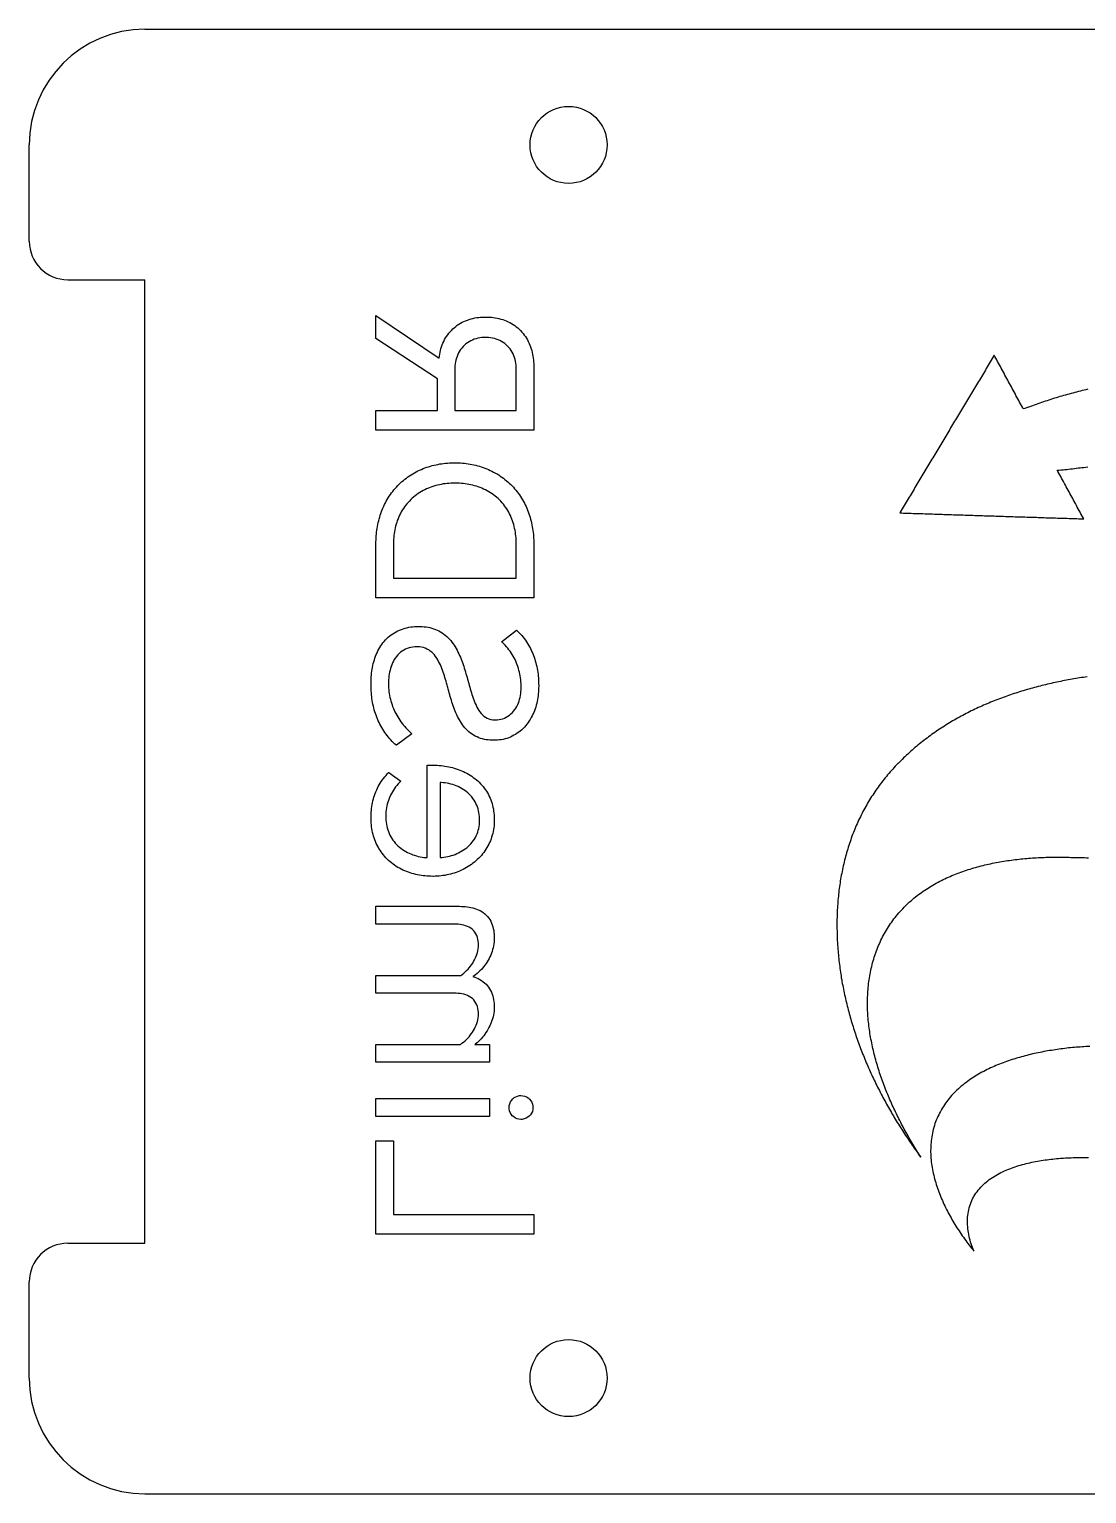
# Model space of a CAD drawing. Extents: x -72 to 0, y -77 to -39.
# Drawn here: x -72 to -44.55, y -77 to -39 of the extents above; entities that cross this region are included whole.
import ezdxf

# ---------------------------------------------------------------- set-up
doc = ezdxf.new("R2010")
doc.units = 0
doc.header["$MEASUREMENT"] = 0
doc.layers.get('0').update_dxf_attribs({"linetype": 'CONTINUOUS'})

# ---------------------------------------------------------------- blocks, each defined once
blk = doc.blocks.new('FUSION080')
at = {"color": 0}
for p, q in [((-69, -39), (-3, -39)), ((-72, -44.5), (-72, -42)), ((-71, -45.5), (-69, -45.5)), ((-69, -70.5), (-69, -45.5)), ((-63, -46.424), (-61.358, -47.53)), ((-63, -47.026), (-63, -46.424)), ((-61.402, -48.07), (-63, -47.026)), ((-60.952, -47.812), (-60.952, -48.888)), ((-59.36, -48.888), (-59.36, -47.812)), ((-58.904, -47.75), (-58.904, -49.398)), ((-61.402, -48.888), (-61.402, -48.07)), ((-63, -48.888), (-61.402, -48.888)), ((-63, -49.398), (-63, -48.888)), ((-60.952, -48.888), (-59.36, -48.888)), ((-58.904, -49.398), (-63, -49.398)), ((-63, -53.75), (-63, -52.348)), ((-62.546, -52.348), (-62.546, -53.24)), ((-59.36, -53.24), (-59.36, -52.348)), ((-58.904, -52.348), (-58.904, -53.75)), ((-62.546, -53.24), (-59.36, -53.24)), ((-58.904, -53.75), (-63, -53.75)), ((-59.74, -54.894), (-59.352, -54.588)), ((-62.07, -57.278), (-62.47, -57.58)), ((-61.674, -58.092), (-61.558, -58.092)), ((-61.674, -60.494), (-61.674, -58.092)), ((-62.67, -58.288), (-62.356, -58.51)), ((-61.336, -58.546), (-61.336, -60.494)), ((-63, -61.758), (-60.832, -61.758)), ((-63, -62.218), (-63, -61.758)), ((-60.962, -62.218), (-63, -62.218)), ((-63, -63.552), (-60.8, -63.552)), ((-63, -64.012), (-63, -63.552)), ((-60.962, -64.012), (-63, -64.012)), ((-63, -65.34), (-60.808, -65.34)), ((-63, -65.8), (-63, -65.34)), ((-60.434, -65.34), (-60.056, -65.34)), ((-60.056, -65.34), (-60.056, -65.8)), ((-60.056, -65.8), (-63, -65.8)), ((-63, -66.748), (-60.056, -66.748)), ((-63, -67.208), (-63, -66.748)), ((-60.056, -66.748), (-60.056, -67.208)), ((-60.056, -67.208), (-63, -67.208)), ((-63, -67.846), (-62.546, -67.846)), ((-63, -70.262), (-63, -67.846)), ((-62.546, -67.846), (-62.546, -69.752)), ((-62.546, -69.752), (-58.904, -69.752)), ((-58.904, -69.752), (-58.904, -70.262)), ((-58.904, -70.262), (-63, -70.262)), ((-71, -70.5), (-69, -70.5)), ((-72, -74), (-72, -71.5)), ((-69, -77), (-3, -77))]:
    blk.add_line(p, q, dxfattribs=at)
for points in [[(-61.358, -47.53), (-61.353, -47.48), (-61.346, -47.431), (-61.337, -47.382), (-61.326, -47.333), (-61.313, -47.285), (-61.298, -47.237), (-61.281, -47.19), (-61.262, -47.143), (-61.241, -47.098), (-61.219, -47.053), (-61.194, -47.01), (-61.167, -46.968), (-61.139, -46.926), (-61.109, -46.887), (-61.077, -46.848), (-61.043, -46.812), (-61.007, -46.776), (-60.97, -46.743), (-60.931, -46.711), (-60.891, -46.681), (-60.85, -46.654), (-60.807, -46.628), (-60.763, -46.604), (-60.718, -46.582), (-60.672, -46.562), (-60.626, -46.544), (-60.578, -46.528), (-60.53, -46.514), (-60.482, -46.502), (-60.433, -46.491), (-60.384, -46.483), (-60.334, -46.476), (-60.284, -46.471), (-60.234, -46.468), (-60.184, -46.466), (-60.154, -46.466)], [(-60.154, -46.466), (-60.104, -46.467), (-60.054, -46.469), (-60.004, -46.473), (-59.955, -46.479), (-59.905, -46.486), (-59.856, -46.495), (-59.807, -46.506), (-59.759, -46.519), (-59.711, -46.533), (-59.664, -46.55), (-59.617, -46.568), (-59.572, -46.589), (-59.527, -46.611), (-59.483, -46.635), (-59.441, -46.661), (-59.399, -46.69), (-59.359, -46.719), (-59.321, -46.751), (-59.283, -46.785), (-59.248, -46.82), (-59.214, -46.856), (-59.182, -46.895), (-59.151, -46.934), (-59.122, -46.975), (-59.095, -47.017), (-59.07, -47.06), (-59.047, -47.105), (-59.025, -47.15), (-59.006, -47.196), (-58.988, -47.242), (-58.972, -47.29), (-58.958, -47.338), (-58.945, -47.386), (-58.935, -47.435), (-58.925, -47.484), (-58.918, -47.534), (-58.912, -47.583), (-58.908, -47.633), (-58.905, -47.683), (-58.904, -47.733), (-58.904, -47.75)], [(-60.154, -46.996), (-60.204, -46.997), (-60.254, -47.001), (-60.303, -47.008), (-60.352, -47.017), (-60.401, -47.03), (-60.448, -47.045), (-60.495, -47.063), (-60.54, -47.085), (-60.584, -47.109), (-60.626, -47.136), (-60.666, -47.166), (-60.704, -47.199), (-60.739, -47.234), (-60.772, -47.271), (-60.803, -47.311), (-60.83, -47.353), (-60.855, -47.396), (-60.877, -47.441), (-60.896, -47.487), (-60.912, -47.535), (-60.925, -47.583), (-60.936, -47.632), (-60.944, -47.681), (-60.949, -47.731), (-60.952, -47.781), (-60.952, -47.812)], [(-59.36, -47.812), (-59.361, -47.762), (-59.365, -47.712), (-59.371, -47.663), (-59.38, -47.613), (-59.391, -47.565), (-59.405, -47.517), (-59.422, -47.47), (-59.442, -47.424), (-59.465, -47.379), (-59.49, -47.336), (-59.519, -47.295), (-59.55, -47.256), (-59.584, -47.219), (-59.62, -47.185), (-59.659, -47.153), (-59.7, -47.124), (-59.742, -47.098), (-59.787, -47.075), (-59.832, -47.055), (-59.879, -47.038), (-59.927, -47.024), (-59.976, -47.013), (-60.025, -47.005), (-60.075, -46.999), (-60.125, -46.996), (-60.154, -46.996)], [(-46.95, -47.457), (-46.975, -47.5), (-47.001, -47.543), (-47.027, -47.586), (-47.053, -47.629), (-47.078, -47.672), (-47.104, -47.715), (-47.13, -47.758), (-47.156, -47.8), (-47.181, -47.843), (-47.207, -47.886), (-47.233, -47.929), (-47.258, -47.972), (-47.284, -48.015), (-47.31, -48.058), (-47.336, -48.101), (-47.361, -48.143), (-47.387, -48.186), (-47.413, -48.229), (-47.439, -48.272), (-47.464, -48.315), (-47.49, -48.358), (-47.516, -48.401), (-47.541, -48.444), (-47.567, -48.486), (-47.593, -48.529), (-47.619, -48.572), (-47.644, -48.615), (-47.67, -48.658), (-47.696, -48.701), (-47.721, -48.744), (-47.747, -48.787), (-47.773, -48.829), (-47.799, -48.872), (-47.824, -48.915), (-47.85, -48.958), (-47.876, -49.001), (-47.902, -49.044), (-47.927, -49.087), (-47.953, -49.13), (-47.979, -49.172), (-48.004, -49.215), (-48.03, -49.258), (-48.056, -49.301), (-48.082, -49.344), (-48.107, -49.387), (-48.133, -49.43), (-48.159, -49.473), (-48.185, -49.515), (-48.21, -49.558), (-48.236, -49.601), (-48.262, -49.644), (-48.287, -49.687), (-48.313, -49.73), (-48.339, -49.773), (-48.365, -49.816), (-48.39, -49.858), (-48.416, -49.901), (-48.442, -49.944), (-48.468, -49.987), (-48.493, -50.03), (-48.519, -50.073), (-48.545, -50.116), (-48.57, -50.159), (-48.596, -50.201), (-48.622, -50.244), (-48.648, -50.287), (-48.673, -50.33), (-48.699, -50.373), (-48.725, -50.416), (-48.75, -50.459), (-48.776, -50.502), (-48.802, -50.544), (-48.828, -50.587), (-48.853, -50.63), (-48.879, -50.673), (-48.905, -50.716), (-48.931, -50.759), (-48.956, -50.802), (-48.982, -50.845), (-49.008, -50.887), (-49.033, -50.93), (-49.059, -50.973), (-49.085, -51.016), (-49.111, -51.059), (-49.136, -51.102), (-49.162, -51.145), (-49.188, -51.188), (-49.214, -51.23), (-49.239, -51.273), (-49.265, -51.316), (-49.291, -51.359), (-49.316, -51.402), (-49.342, -51.445), (-49.368, -51.488), (-49.394, -51.531), (-49.405, -51.549)], [(-46.198, -48.851), (-46.221, -48.807), (-46.245, -48.763), (-46.269, -48.719), (-46.293, -48.675), (-46.316, -48.631), (-46.34, -48.587), (-46.364, -48.543), (-46.388, -48.499), (-46.411, -48.455), (-46.435, -48.411), (-46.459, -48.367), (-46.483, -48.323), (-46.506, -48.279), (-46.53, -48.235), (-46.554, -48.191), (-46.578, -48.147), (-46.601, -48.103), (-46.625, -48.059), (-46.649, -48.015), (-46.673, -47.971), (-46.696, -47.927), (-46.72, -47.883), (-46.744, -47.839), (-46.768, -47.795), (-46.791, -47.751), (-46.815, -47.707), (-46.839, -47.663), (-46.863, -47.619), (-46.886, -47.575), (-46.91, -47.531), (-46.934, -47.487), (-46.95, -47.457)], [(-44.521, -48.341), (-44.569, -48.353), (-44.618, -48.364), (-44.666, -48.376), (-44.715, -48.388), (-44.763, -48.401), (-44.812, -48.413), (-44.86, -48.426), (-44.909, -48.438), (-44.957, -48.451), (-45.005, -48.464), (-45.053, -48.478), (-45.101, -48.491), (-45.15, -48.505), (-45.198, -48.519), (-45.246, -48.533), (-45.293, -48.547), (-45.341, -48.562), (-45.389, -48.576), (-45.437, -48.591), (-45.485, -48.606), (-45.532, -48.621), (-45.58, -48.637), (-45.627, -48.652), (-45.675, -48.668), (-45.722, -48.684), (-45.769, -48.7), (-45.817, -48.717), (-45.864, -48.733), (-45.911, -48.75), (-45.958, -48.767), (-46.005, -48.784), (-46.052, -48.802), (-46.065, -48.807)], [(-46.065, -48.807), (-46.112, -48.823), (-46.16, -48.838), (-46.198, -48.851)], [(-63, -52.348), (-63, -52.298), (-62.998, -52.248), (-62.996, -52.198), (-62.993, -52.148), (-62.988, -52.098), (-62.983, -52.049), (-62.977, -51.999), (-62.97, -51.95), (-62.961, -51.9), (-62.952, -51.851), (-62.942, -51.802), (-62.93, -51.754), (-62.918, -51.705), (-62.904, -51.657), (-62.889, -51.609), (-62.874, -51.562), (-62.857, -51.515), (-62.839, -51.468), (-62.819, -51.422), (-62.799, -51.376), (-62.778, -51.331), (-62.755, -51.286), (-62.732, -51.242), (-62.707, -51.199), (-62.681, -51.156), (-62.654, -51.114), (-62.626, -51.073), (-62.597, -51.032), (-62.566, -50.992), (-62.535, -50.953), (-62.503, -50.915), (-62.47, -50.878), (-62.435, -50.841), (-62.4, -50.806), (-62.364, -50.771), (-62.327, -50.738), (-62.289, -50.705), (-62.25, -50.674), (-62.21, -50.644), (-62.17, -50.614), (-62.129, -50.586), (-62.087, -50.559), (-62.044, -50.533), (-62.001, -50.508), (-61.957, -50.484), (-61.912, -50.461), (-61.867, -50.44), (-61.821, -50.419), (-61.775, -50.4), (-61.728, -50.382), (-61.681, -50.365), (-61.634, -50.35), (-61.586, -50.335), (-61.538, -50.322), (-61.489, -50.31), (-61.441, -50.298), (-61.392, -50.289), (-61.342, -50.28), (-61.293, -50.272), (-61.243, -50.265), (-61.194, -50.26), (-61.144, -50.255), (-61.094, -50.252), (-61.044, -50.25), (-60.994, -50.248), (-60.956, -50.248)], [(-60.956, -50.248), (-60.906, -50.249), (-60.856, -50.25), (-60.806, -50.253), (-60.756, -50.256), (-60.706, -50.261), (-60.657, -50.267), (-60.607, -50.274), (-60.558, -50.282), (-60.509, -50.291), (-60.46, -50.301), (-60.411, -50.313), (-60.363, -50.325), (-60.315, -50.339), (-60.267, -50.354), (-60.22, -50.37), (-60.173, -50.387), (-60.126, -50.405), (-60.08, -50.425), (-60.034, -50.445), (-59.989, -50.467), (-59.945, -50.49), (-59.901, -50.514), (-59.858, -50.539), (-59.815, -50.565), (-59.773, -50.593), (-59.732, -50.621), (-59.692, -50.651), (-59.652, -50.681), (-59.614, -50.713), (-59.576, -50.745), (-59.539, -50.779), (-59.503, -50.813), (-59.467, -50.849), (-59.433, -50.885), (-59.4, -50.923), (-59.368, -50.961), (-59.336, -51), (-59.306, -51.04), (-59.277, -51.081), (-59.249, -51.122), (-59.222, -51.164), (-59.196, -51.207), (-59.171, -51.25), (-59.148, -51.294), (-59.125, -51.339), (-59.104, -51.384), (-59.084, -51.43), (-59.064, -51.476), (-59.046, -51.523), (-59.029, -51.57), (-59.014, -51.617), (-58.999, -51.665), (-58.985, -51.713), (-58.973, -51.761), (-58.961, -51.81), (-58.951, -51.859), (-58.942, -51.908), (-58.934, -51.957), (-58.926, -52.007), (-58.92, -52.057), (-58.915, -52.106), (-58.911, -52.156), (-58.908, -52.206), (-58.906, -52.256), (-58.904, -52.306), (-58.904, -52.348)], [(-45.313, -50.444), (-45.263, -50.439), (-45.213, -50.434), (-45.164, -50.43), (-45.114, -50.425), (-45.07, -50.421)], [(-45.313, -50.444), (-45.263, -50.439), (-45.213, -50.434), (-45.164, -50.43), (-45.114, -50.425), (-45.07, -50.421)], [(-44.627, -51.704), (-44.651, -51.66), (-44.675, -51.616), (-44.699, -51.573), (-44.723, -51.529), (-44.747, -51.485), (-44.771, -51.441), (-44.794, -51.397), (-44.818, -51.353), (-44.842, -51.309), (-44.866, -51.265), (-44.89, -51.221), (-44.914, -51.177), (-44.938, -51.133), (-44.962, -51.089), (-44.986, -51.045), (-45.009, -51.002), (-45.033, -50.958), (-45.057, -50.914), (-45.081, -50.87), (-45.105, -50.826), (-45.129, -50.782), (-45.153, -50.738), (-45.177, -50.694), (-45.201, -50.65), (-45.224, -50.606), (-45.248, -50.562), (-45.272, -50.518), (-45.296, -50.474), (-45.313, -50.444)], [(-45.07, -50.421), (-45.02, -50.415), (-44.971, -50.408), (-44.921, -50.402), (-44.871, -50.396), (-44.822, -50.39), (-44.772, -50.384), (-44.722, -50.378), (-44.673, -50.373), (-44.623, -50.368), (-44.573, -50.363), (-44.523, -50.358)], [(-60.956, -50.776), (-61.006, -50.777), (-61.056, -50.779), (-61.106, -50.782), (-61.156, -50.786), (-61.205, -50.792), (-61.255, -50.799), (-61.304, -50.808), (-61.353, -50.818), (-61.402, -50.829), (-61.45, -50.842), (-61.498, -50.856), (-61.546, -50.871), (-61.593, -50.888), (-61.639, -50.907), (-61.685, -50.927), (-61.73, -50.948), (-61.775, -50.971), (-61.818, -50.995), (-61.861, -51.021), (-61.903, -51.048), (-61.944, -51.077), (-61.984, -51.107), (-62.023, -51.139), (-62.061, -51.171), (-62.097, -51.205), (-62.133, -51.241), (-62.167, -51.277), (-62.199, -51.315), (-62.231, -51.354), (-62.261, -51.394), (-62.289, -51.435), (-62.316, -51.477), (-62.342, -51.52), (-62.365, -51.564), (-62.388, -51.609), (-62.409, -51.654), (-62.428, -51.7), (-62.446, -51.747), (-62.462, -51.794), (-62.477, -51.842), (-62.49, -51.89), (-62.502, -51.939), (-62.512, -51.988), (-62.521, -52.037), (-62.529, -52.087), (-62.535, -52.136), (-62.539, -52.186), (-62.543, -52.236), (-62.545, -52.286), (-62.546, -52.336), (-62.546, -52.348)], [(-59.36, -52.348), (-59.361, -52.298), (-59.362, -52.248), (-59.365, -52.198), (-59.37, -52.148), (-59.375, -52.099), (-59.382, -52.049), (-59.39, -52), (-59.4, -51.951), (-59.411, -51.902), (-59.424, -51.854), (-59.438, -51.806), (-59.453, -51.758), (-59.471, -51.711), (-59.489, -51.665), (-59.509, -51.619), (-59.531, -51.574), (-59.554, -51.53), (-59.579, -51.486), (-59.606, -51.444), (-59.634, -51.402), (-59.663, -51.362), (-59.694, -51.323), (-59.726, -51.285), (-59.76, -51.248), (-59.795, -51.212), (-59.831, -51.177), (-59.869, -51.144), (-59.907, -51.113), (-59.947, -51.082), (-59.988, -51.054), (-60.03, -51.026), (-60.072, -51), (-60.116, -50.976), (-60.16, -50.953), (-60.206, -50.931), (-60.251, -50.911), (-60.298, -50.892), (-60.345, -50.875), (-60.392, -50.859), (-60.44, -50.845), (-60.488, -50.832), (-60.537, -50.821), (-60.586, -50.811), (-60.635, -50.802), (-60.685, -50.794), (-60.734, -50.788), (-60.784, -50.783), (-60.834, -50.78), (-60.884, -50.777), (-60.934, -50.776), (-60.956, -50.776)], [(-49.405, -51.549), (-49.355, -51.551), (-49.305, -51.553), (-49.255, -51.554), (-49.205, -51.556), (-49.155, -51.558), (-49.105, -51.559), (-49.055, -51.561), (-49.005, -51.562), (-48.955, -51.564), (-48.905, -51.566), (-48.855, -51.567), (-48.805, -51.569), (-48.755, -51.571), (-48.705, -51.572), (-48.655, -51.574), (-48.605, -51.575), (-48.555, -51.577), (-48.505, -51.579), (-48.455, -51.58), (-48.405, -51.582), (-48.356, -51.583), (-48.306, -51.585), (-48.256, -51.587), (-48.206, -51.588), (-48.156, -51.59), (-48.106, -51.592), (-48.056, -51.593), (-48.006, -51.595), (-47.956, -51.596), (-47.906, -51.598), (-47.856, -51.6), (-47.806, -51.601), (-47.756, -51.603), (-47.706, -51.605), (-47.656, -51.606), (-47.606, -51.608), (-47.556, -51.609), (-47.506, -51.611), (-47.456, -51.613), (-47.406, -51.614), (-47.356, -51.616), (-47.306, -51.617), (-47.256, -51.619), (-47.206, -51.621), (-47.156, -51.622), (-47.106, -51.624), (-47.056, -51.626), (-47.006, -51.627), (-46.956, -51.629), (-46.906, -51.63), (-46.856, -51.632), (-46.806, -51.634), (-46.756, -51.635), (-46.706, -51.637), (-46.656, -51.639), (-46.606, -51.64), (-46.556, -51.642), (-46.506, -51.643), (-46.457, -51.645), (-46.407, -51.647), (-46.357, -51.648), (-46.307, -51.65), (-46.257, -51.651), (-46.207, -51.653), (-46.157, -51.655), (-46.107, -51.656), (-46.057, -51.658), (-46.007, -51.66), (-45.957, -51.661), (-45.907, -51.663), (-45.857, -51.664), (-45.807, -51.666), (-45.757, -51.668), (-45.707, -51.669), (-45.657, -51.671), (-45.607, -51.673), (-45.557, -51.674), (-45.507, -51.676), (-45.457, -51.677), (-45.407, -51.679), (-45.357, -51.681), (-45.307, -51.682), (-45.257, -51.684), (-45.207, -51.686), (-45.157, -51.687), (-45.107, -51.689), (-45.057, -51.69), (-45.007, -51.692), (-44.957, -51.694), (-44.907, -51.695), (-44.857, -51.697), (-44.807, -51.698), (-44.757, -51.7), (-44.707, -51.702), (-44.657, -51.703), (-44.627, -51.704)], [(-63.128, -56.006), (-63.128, -55.956), (-63.126, -55.906), (-63.124, -55.856), (-63.121, -55.806), (-63.117, -55.756), (-63.112, -55.707), (-63.105, -55.657), (-63.098, -55.608), (-63.089, -55.558), (-63.08, -55.509), (-63.069, -55.46), (-63.056, -55.412), (-63.042, -55.364), (-63.027, -55.316), (-63.011, -55.269), (-62.992, -55.223), (-62.972, -55.177), (-62.951, -55.132), (-62.928, -55.087), (-62.903, -55.044), (-62.877, -55.001), (-62.848, -54.96), (-62.818, -54.92), (-62.787, -54.882), (-62.753, -54.844), (-62.718, -54.809), (-62.682, -54.775), (-62.643, -54.742), (-62.604, -54.712), (-62.563, -54.683), (-62.52, -54.657), (-62.477, -54.632), (-62.432, -54.61), (-62.387, -54.589), (-62.34, -54.571), (-62.293, -54.554), (-62.245, -54.54), (-62.197, -54.528), (-62.148, -54.517), (-62.098, -54.509), (-62.049, -54.502), (-61.999, -54.498), (-61.949, -54.495), (-61.899, -54.494), (-61.898, -54.494)], [(-61.898, -54.494), (-61.848, -54.495), (-61.798, -54.497), (-61.748, -54.502), (-61.699, -54.508), (-61.649, -54.516), (-61.6, -54.527), (-61.552, -54.539), (-61.504, -54.554), (-61.457, -54.571), (-61.411, -54.591), (-61.366, -54.613), (-61.323, -54.637), (-61.28, -54.664), (-61.239, -54.692), (-61.2, -54.723), (-61.162, -54.756), (-61.126, -54.79), (-61.092, -54.827), (-61.059, -54.864), (-61.028, -54.903), (-60.998, -54.944), (-60.97, -54.985), (-60.943, -55.027), (-60.918, -55.07), (-60.894, -55.114), (-60.871, -55.159), (-60.849, -55.204), (-60.828, -55.249), (-60.809, -55.295), (-60.79, -55.341), (-60.772, -55.388), (-60.755, -55.435), (-60.738, -55.482), (-60.722, -55.53), (-60.707, -55.577), (-60.692, -55.625), (-60.678, -55.673), (-60.664, -55.721), (-60.65, -55.769), (-60.636, -55.817), (-60.623, -55.865), (-60.609, -55.913), (-60.606, -55.926)], [(-59.352, -54.588), (-59.316, -54.623), (-59.281, -54.658), (-59.247, -54.695), (-59.214, -54.733), (-59.182, -54.771), (-59.152, -54.811), (-59.122, -54.851), (-59.094, -54.892), (-59.067, -54.934), (-59.041, -54.977), (-59.016, -55.021), (-58.993, -55.065), (-58.971, -55.11), (-58.95, -55.155), (-58.93, -55.201), (-58.912, -55.248), (-58.895, -55.295), (-58.879, -55.342), (-58.864, -55.39), (-58.851, -55.438), (-58.838, -55.486), (-58.827, -55.535), (-58.817, -55.584), (-58.809, -55.633), (-58.801, -55.683), (-58.794, -55.732), (-58.789, -55.782), (-58.784, -55.832), (-58.781, -55.882), (-58.778, -55.932), (-58.777, -55.982), (-58.776, -56.032), (-58.776, -56.044)], [(-61.942, -55.024), (-61.992, -55.026), (-62.042, -55.031), (-62.091, -55.04), (-62.139, -55.053), (-62.187, -55.069), (-62.233, -55.088), (-62.277, -55.111), (-62.319, -55.138), (-62.36, -55.167), (-62.398, -55.2), (-62.433, -55.235), (-62.466, -55.272), (-62.496, -55.312), (-62.524, -55.354), (-62.549, -55.397), (-62.571, -55.442), (-62.591, -55.488), (-62.608, -55.535), (-62.623, -55.583), (-62.635, -55.631), (-62.646, -55.68), (-62.655, -55.729), (-62.662, -55.779), (-62.667, -55.829), (-62.671, -55.878), (-62.673, -55.928), (-62.674, -55.978), (-62.674, -55.988)], [(-61.14, -56.062), (-61.154, -56.014), (-61.168, -55.966), (-61.181, -55.918), (-61.196, -55.87), (-61.21, -55.822), (-61.225, -55.774), (-61.24, -55.727), (-61.256, -55.679), (-61.273, -55.632), (-61.291, -55.585), (-61.309, -55.539), (-61.329, -55.493), (-61.35, -55.448), (-61.373, -55.403), (-61.397, -55.359), (-61.423, -55.317), (-61.452, -55.276), (-61.482, -55.236), (-61.516, -55.199), (-61.552, -55.165), (-61.591, -55.133), (-61.632, -55.105), (-61.676, -55.081), (-61.722, -55.061), (-61.769, -55.046), (-61.818, -55.035), (-61.868, -55.028), (-61.918, -55.024), (-61.942, -55.024)], [(-59.232, -56.08), (-59.233, -56.03), (-59.235, -55.98), (-59.238, -55.93), (-59.243, -55.88), (-59.249, -55.831), (-59.256, -55.781), (-59.265, -55.732), (-59.276, -55.683), (-59.288, -55.635), (-59.301, -55.587), (-59.316, -55.539), (-59.333, -55.492), (-59.35, -55.445), (-59.37, -55.399), (-59.391, -55.354), (-59.413, -55.309), (-59.437, -55.265), (-59.463, -55.222), (-59.49, -55.18), (-59.518, -55.139), (-59.548, -55.099), (-59.579, -55.06), (-59.612, -55.022), (-59.646, -54.985), (-59.681, -54.949), (-59.717, -54.915), (-59.74, -54.894)], [(-44.537, -55.801), (-44.586, -55.808), (-44.636, -55.816), (-44.685, -55.823), (-44.734, -55.831), (-44.784, -55.839), (-44.833, -55.848), (-44.882, -55.856), (-44.932, -55.865), (-44.981, -55.874), (-45.03, -55.883), (-45.079, -55.892), (-45.128, -55.901), (-45.177, -55.911), (-45.226, -55.921), (-45.275, -55.931), (-45.324, -55.941), (-45.373, -55.952), (-45.422, -55.962), (-45.471, -55.973), (-45.519, -55.984), (-45.568, -55.996), (-45.617, -56.007), (-45.665, -56.019), (-45.714, -56.031), (-45.762, -56.043), (-45.811, -56.056), (-45.859, -56.068), (-45.908, -56.081), (-45.956, -56.094), (-46.004, -56.108), (-46.052, -56.121), (-46.1, -56.135), (-46.148, -56.149), (-46.196, -56.163), (-46.244, -56.178), (-46.292, -56.193), (-46.339, -56.208), (-46.387, -56.223), (-46.434, -56.238), (-46.482, -56.254), (-46.529, -56.27), (-46.577, -56.286), (-46.624, -56.303), (-46.671, -56.32), (-46.718, -56.337), (-46.765, -56.354), (-46.812, -56.372), (-46.858, -56.389), (-46.905, -56.407), (-46.951, -56.426), (-46.998, -56.444), (-47.044, -56.463), (-47.09, -56.482), (-47.136, -56.502), (-47.182, -56.521), (-47.228, -56.541), (-47.274, -56.562), (-47.32, -56.582), (-47.365, -56.603), (-47.41, -56.624), (-47.456, -56.645), (-47.501, -56.667), (-47.546, -56.689), (-47.591, -56.711), (-47.635, -56.734), (-47.68, -56.756), (-47.724, -56.779), (-47.768, -56.803), (-47.812, -56.826), (-47.856, -56.85), (-47.9, -56.874), (-47.944, -56.899), (-47.987, -56.924), (-48.03, -56.949), (-48.073, -56.974), (-48.116, -57), (-48.159, -57.026), (-48.201, -57.052), (-48.244, -57.079), (-48.286, -57.106), (-48.328, -57.133), (-48.37, -57.16), (-48.411, -57.188), (-48.453, -57.216), (-48.494, -57.245), (-48.535, -57.273), (-48.576, -57.302), (-48.616, -57.331), (-48.656, -57.361), (-48.696, -57.391), (-48.736, -57.421), (-48.776, -57.452), (-48.815, -57.482), (-48.855, -57.513), (-48.894, -57.545), (-48.932, -57.576), (-48.971, -57.608), (-49.009, -57.641), (-49.047, -57.673), (-49.085, -57.706), (-49.122, -57.739), (-49.159, -57.773), (-49.196, -57.806), (-49.233, -57.84), (-49.269, -57.875), (-49.305, -57.909), (-49.341, -57.944), (-49.377, -57.979), (-49.412, -58.015), (-49.447, -58.05), (-49.449, -58.052)], [(-62.47, -57.58), (-62.507, -57.547), (-62.544, -57.512), (-62.579, -57.477), (-62.613, -57.441), (-62.647, -57.403), (-62.679, -57.365), (-62.71, -57.326), (-62.741, -57.286), (-62.77, -57.246), (-62.798, -57.204), (-62.824, -57.162), (-62.85, -57.119), (-62.875, -57.076), (-62.898, -57.031), (-62.92, -56.987), (-62.941, -56.941), (-62.961, -56.895), (-62.98, -56.849), (-62.997, -56.802), (-63.014, -56.755), (-63.029, -56.707), (-63.043, -56.659), (-63.056, -56.611), (-63.067, -56.562), (-63.078, -56.514), (-63.088, -56.465), (-63.096, -56.415), (-63.104, -56.366), (-63.11, -56.316), (-63.115, -56.267), (-63.12, -56.217), (-63.123, -56.167), (-63.126, -56.117), (-63.127, -56.067), (-63.128, -56.017), (-63.128, -56.006)], [(-62.674, -55.988), (-62.673, -56.038), (-62.671, -56.088), (-62.667, -56.138), (-62.662, -56.188), (-62.655, -56.237), (-62.647, -56.286), (-62.638, -56.335), (-62.626, -56.384), (-62.614, -56.433), (-62.599, -56.48), (-62.584, -56.528), (-62.567, -56.575), (-62.548, -56.621), (-62.528, -56.667), (-62.507, -56.713), (-62.485, -56.757), (-62.461, -56.801), (-62.435, -56.844), (-62.409, -56.887), (-62.382, -56.928), (-62.353, -56.969), (-62.323, -57.01), (-62.292, -57.049), (-62.26, -57.087), (-62.227, -57.125), (-62.193, -57.161), (-62.158, -57.197), (-62.122, -57.231), (-62.085, -57.265), (-62.07, -57.278)], [(-59.938, -57.45), (-59.988, -57.449), (-60.038, -57.446), (-60.088, -57.442), (-60.137, -57.435), (-60.186, -57.425), (-60.235, -57.414), (-60.283, -57.4), (-60.33, -57.383), (-60.376, -57.364), (-60.421, -57.343), (-60.465, -57.318), (-60.507, -57.292), (-60.548, -57.263), (-60.587, -57.231), (-60.624, -57.198), (-60.659, -57.162), (-60.693, -57.125), (-60.725, -57.087), (-60.755, -57.047), (-60.783, -57.006), (-60.81, -56.963), (-60.835, -56.92), (-60.859, -56.876), (-60.882, -56.832), (-60.903, -56.786), (-60.923, -56.741), (-60.943, -56.695), (-60.961, -56.648), (-60.978, -56.601), (-60.995, -56.554), (-61.011, -56.507), (-61.027, -56.459), (-61.042, -56.412), (-61.056, -56.364), (-61.07, -56.316), (-61.084, -56.268), (-61.097, -56.219), (-61.11, -56.171), (-61.124, -56.123), (-61.137, -56.075), (-61.14, -56.062)], [(-60.606, -55.926), (-60.593, -55.974), (-60.579, -56.022), (-60.565, -56.07), (-60.552, -56.118), (-60.537, -56.166), (-60.523, -56.214), (-60.508, -56.262), (-60.492, -56.309), (-60.476, -56.357), (-60.459, -56.404), (-60.441, -56.45), (-60.422, -56.496), (-60.401, -56.542), (-60.379, -56.587), (-60.355, -56.631), (-60.329, -56.673), (-60.3, -56.714), (-60.269, -56.753), (-60.234, -56.79), (-60.197, -56.823), (-60.156, -56.852), (-60.113, -56.876), (-60.067, -56.896), (-60.019, -56.91), (-59.97, -56.918), (-59.92, -56.922), (-59.906, -56.922)], [(-58.776, -56.044), (-58.777, -56.094), (-58.778, -56.144), (-58.781, -56.194), (-58.786, -56.244), (-58.791, -56.293), (-58.798, -56.343), (-58.807, -56.392), (-58.816, -56.441), (-58.827, -56.49), (-58.84, -56.538), (-58.854, -56.586), (-58.869, -56.634), (-58.886, -56.681), (-58.905, -56.727), (-58.925, -56.773), (-58.947, -56.818), (-58.97, -56.862), (-58.995, -56.906), (-59.021, -56.948), (-59.05, -56.989), (-59.08, -57.03), (-59.111, -57.068), (-59.144, -57.106), (-59.179, -57.142), (-59.215, -57.176), (-59.253, -57.209), (-59.292, -57.24), (-59.333, -57.269), (-59.375, -57.296), (-59.418, -57.321), (-59.463, -57.344), (-59.508, -57.365), (-59.554, -57.383), (-59.602, -57.399), (-59.65, -57.413), (-59.698, -57.425), (-59.748, -57.434), (-59.797, -57.442), (-59.847, -57.447), (-59.897, -57.449), (-59.938, -57.45)], [(-59.906, -56.922), (-59.856, -56.92), (-59.806, -56.914), (-59.757, -56.905), (-59.709, -56.891), (-59.662, -56.874), (-59.617, -56.852), (-59.574, -56.827), (-59.533, -56.798), (-59.495, -56.766), (-59.459, -56.731), (-59.426, -56.694), (-59.396, -56.654), (-59.368, -56.613), (-59.343, -56.569), (-59.321, -56.524), (-59.302, -56.478), (-59.285, -56.431), (-59.271, -56.383), (-59.259, -56.335), (-59.249, -56.286), (-59.242, -56.236), (-59.236, -56.186), (-59.233, -56.137), (-59.232, -56.087), (-59.232, -56.08)], [(-61.558, -58.092), (-61.508, -58.093), (-61.458, -58.094), (-61.408, -58.097), (-61.358, -58.101), (-61.308, -58.106), (-61.259, -58.112), (-61.209, -58.119), (-61.16, -58.127), (-61.111, -58.137), (-61.062, -58.148), (-61.014, -58.16), (-60.966, -58.173), (-60.918, -58.188), (-60.87, -58.204), (-60.824, -58.222), (-60.777, -58.24), (-60.732, -58.261), (-60.686, -58.282), (-60.642, -58.305), (-60.598, -58.33), (-60.556, -58.355), (-60.514, -58.383), (-60.473, -58.411), (-60.433, -58.441), (-60.394, -58.473), (-60.356, -58.506), (-60.32, -58.54), (-60.285, -58.576), (-60.251, -58.613), (-60.219, -58.651), (-60.188, -58.69), (-60.159, -58.731), (-60.132, -58.773), (-60.106, -58.816), (-60.082, -58.86), (-60.06, -58.904), (-60.039, -58.95), (-60.02, -58.996), (-60.003, -59.043), (-59.988, -59.091), (-59.975, -59.139), (-59.963, -59.188), (-59.953, -59.237), (-59.945, -59.286), (-59.938, -59.335), (-59.933, -59.385), (-59.93, -59.435), (-59.928, -59.485), (-59.928, -59.518)], [(-49.449, -58.052), (-49.484, -58.088), (-49.519, -58.124), (-49.553, -58.161), (-49.587, -58.198), (-49.62, -58.235), (-49.653, -58.272), (-49.686, -58.31), (-49.718, -58.348), (-49.75, -58.387), (-49.782, -58.425), (-49.813, -58.464), (-49.844, -58.503), (-49.875, -58.543), (-49.905, -58.583), (-49.935, -58.623), (-49.964, -58.663), (-49.994, -58.704), (-50.022, -58.745), (-50.05, -58.786), (-50.078, -58.828), (-50.106, -58.87), (-50.133, -58.912), (-50.16, -58.954), (-50.186, -58.996), (-50.212, -59.039), (-50.237, -59.082), (-50.262, -59.125), (-50.287, -59.169), (-50.311, -59.213), (-50.335, -59.257), (-50.359, -59.301), (-50.382, -59.345), (-50.404, -59.39), (-50.426, -59.435), (-50.448, -59.48), (-50.47, -59.525), (-50.491, -59.57), (-50.511, -59.616), (-50.531, -59.661), (-50.551, -59.707), (-50.57, -59.754), (-50.589, -59.8), (-50.608, -59.846), (-50.626, -59.893), (-50.643, -59.94), (-50.661, -59.987), (-50.677, -60.034), (-50.694, -60.081), (-50.71, -60.128), (-50.725, -60.176), (-50.741, -60.223), (-50.755, -60.271), (-50.77, -60.319), (-50.784, -60.367), (-50.797, -60.415), (-50.81, -60.464), (-50.823, -60.512), (-50.836, -60.56), (-50.848, -60.609), (-50.859, -60.657), (-50.87, -60.706), (-50.881, -60.755), (-50.891, -60.804), (-50.901, -60.853), (-50.911, -60.902), (-50.92, -60.951), (-50.929, -61), (-50.938, -61.05), (-50.946, -61.099), (-50.954, -61.148), (-50.961, -61.198), (-50.968, -61.247), (-50.975, -61.297), (-50.981, -61.346), (-50.987, -61.396), (-50.992, -61.446), (-50.997, -61.496), (-51.002, -61.545), (-51.007, -61.595), (-51.011, -61.645), (-51.015, -61.695), (-51.018, -61.745), (-51.021, -61.795), (-51.024, -61.845), (-51.026, -61.894), (-51.028, -61.944), (-51.03, -61.994), (-51.032, -62.044), (-51.033, -62.094), (-51.033, -62.144), (-51.034, -62.194), (-51.034, -62.244), (-51.034, -62.294), (-51.033, -62.344), (-51.032, -62.394), (-51.031, -62.444), (-51.03, -62.494), (-51.028, -62.544), (-51.026, -62.594), (-51.024, -62.644), (-51.021, -62.694), (-51.02, -62.72)], [(-63.128, -59.468), (-63.127, -59.418), (-63.126, -59.368), (-63.123, -59.318), (-63.119, -59.268), (-63.113, -59.219), (-63.106, -59.169), (-63.098, -59.12), (-63.089, -59.071), (-63.078, -59.022), (-63.066, -58.973), (-63.052, -58.925), (-63.037, -58.878), (-63.02, -58.83), (-63.002, -58.784), (-62.982, -58.738), (-62.961, -58.693), (-62.939, -58.648), (-62.914, -58.604), (-62.889, -58.561), (-62.862, -58.519), (-62.833, -58.478), (-62.803, -58.438), (-62.772, -58.399), (-62.739, -58.361), (-62.706, -58.324), (-62.671, -58.289), (-62.67, -58.288)], [(-62.356, -58.51), (-62.392, -58.545), (-62.426, -58.581), (-62.459, -58.619), (-62.49, -58.658), (-62.519, -58.699), (-62.547, -58.741), (-62.573, -58.783), (-62.597, -58.827), (-62.62, -58.871), (-62.641, -58.917), (-62.66, -58.963), (-62.677, -59.01), (-62.692, -59.058), (-62.706, -59.106), (-62.718, -59.154), (-62.728, -59.203), (-62.736, -59.253), (-62.742, -59.302), (-62.746, -59.352), (-62.748, -59.402), (-62.748, -59.426)], [(-60.31, -59.524), (-60.311, -59.474), (-60.314, -59.424), (-60.32, -59.374), (-60.328, -59.325), (-60.338, -59.276), (-60.351, -59.228), (-60.367, -59.18), (-60.385, -59.134), (-60.405, -59.088), (-60.429, -59.044), (-60.454, -59.001), (-60.483, -58.96), (-60.513, -58.92), (-60.546, -58.883), (-60.581, -58.847), (-60.617, -58.813), (-60.656, -58.781), (-60.696, -58.751), (-60.737, -58.723), (-60.78, -58.697), (-60.824, -58.673), (-60.869, -58.652), (-60.915, -58.632), (-60.962, -58.614), (-61.009, -58.598), (-61.058, -58.585), (-61.106, -58.573), (-61.155, -58.563), (-61.205, -58.556), (-61.254, -58.55), (-61.304, -58.547), (-61.336, -58.546)], [(-61.522, -60.98), (-61.572, -60.979), (-61.622, -60.978), (-61.672, -60.975), (-61.722, -60.971), (-61.771, -60.965), (-61.821, -60.959), (-61.87, -60.951), (-61.919, -60.941), (-61.968, -60.931), (-62.017, -60.919), (-62.065, -60.905), (-62.113, -60.891), (-62.16, -60.874), (-62.207, -60.857), (-62.253, -60.838), (-62.299, -60.817), (-62.344, -60.795), (-62.388, -60.772), (-62.431, -60.747), (-62.474, -60.721), (-62.515, -60.693), (-62.556, -60.664), (-62.595, -60.633), (-62.634, -60.601), (-62.671, -60.568), (-62.707, -60.533), (-62.742, -60.497), (-62.775, -60.46), (-62.808, -60.422), (-62.838, -60.382), (-62.868, -60.342), (-62.895, -60.3), (-62.922, -60.258), (-62.946, -60.214), (-62.969, -60.17), (-62.991, -60.125), (-63.011, -60.079), (-63.029, -60.032), (-63.046, -59.985), (-63.061, -59.938), (-63.075, -59.89), (-63.087, -59.841), (-63.097, -59.792), (-63.106, -59.743), (-63.113, -59.693), (-63.119, -59.644), (-63.124, -59.594), (-63.126, -59.544), (-63.128, -59.494), (-63.128, -59.468)], [(-62.748, -59.426), (-62.747, -59.476), (-62.744, -59.526), (-62.739, -59.576), (-62.731, -59.625), (-62.722, -59.674), (-62.71, -59.723), (-62.695, -59.771), (-62.679, -59.818), (-62.66, -59.864), (-62.638, -59.909), (-62.615, -59.953), (-62.589, -59.996), (-62.561, -60.037), (-62.531, -60.077), (-62.499, -60.116), (-62.465, -60.152), (-62.429, -60.187), (-62.392, -60.221), (-62.353, -60.252), (-62.312, -60.281), (-62.271, -60.309), (-62.228, -60.335), (-62.184, -60.358), (-62.139, -60.38), (-62.093, -60.4), (-62.046, -60.418), (-61.999, -60.434), (-61.951, -60.448), (-61.902, -60.461), (-61.854, -60.471), (-61.804, -60.48), (-61.755, -60.487), (-61.705, -60.492), (-61.674, -60.494)], [(-59.928, -59.518), (-59.929, -59.568), (-59.931, -59.618), (-59.936, -59.668), (-59.941, -59.717), (-59.949, -59.767), (-59.958, -59.816), (-59.969, -59.865), (-59.982, -59.913), (-59.997, -59.961), (-60.013, -60.008), (-60.031, -60.055), (-60.051, -60.101), (-60.072, -60.146), (-60.095, -60.19), (-60.12, -60.234), (-60.146, -60.276), (-60.174, -60.318), (-60.203, -60.359), (-60.233, -60.398), (-60.265, -60.437), (-60.299, -60.474), (-60.333, -60.51), (-60.369, -60.545), (-60.406, -60.579), (-60.444, -60.611), (-60.483, -60.642), (-60.523, -60.672), (-60.564, -60.7), (-60.606, -60.728), (-60.649, -60.753), (-60.693, -60.778), (-60.737, -60.801), (-60.782, -60.822), (-60.828, -60.843), (-60.874, -60.861), (-60.921, -60.879), (-60.969, -60.895), (-61.016, -60.909), (-61.065, -60.923), (-61.113, -60.935), (-61.162, -60.945), (-61.211, -60.954), (-61.261, -60.962), (-61.31, -60.968), (-61.36, -60.973), (-61.41, -60.977), (-61.46, -60.979), (-61.51, -60.98), (-61.522, -60.98)], [(-61.336, -60.494), (-61.286, -60.49), (-61.236, -60.485), (-61.187, -60.477), (-61.138, -60.468), (-61.089, -60.456), (-61.041, -60.443), (-60.994, -60.427), (-60.947, -60.41), (-60.9, -60.391), (-60.855, -60.37), (-60.811, -60.347), (-60.767, -60.322), (-60.725, -60.295), (-60.684, -60.267), (-60.645, -60.236), (-60.607, -60.203), (-60.57, -60.169), (-60.536, -60.133), (-60.504, -60.094), (-60.474, -60.055), (-60.446, -60.013), (-60.42, -59.97), (-60.397, -59.926), (-60.377, -59.88), (-60.36, -59.833), (-60.345, -59.785), (-60.333, -59.737), (-60.323, -59.688), (-60.316, -59.638), (-60.312, -59.588), (-60.31, -59.538), (-60.31, -59.524)], [(-50.024, -62.963), (-50.008, -62.916), (-49.99, -62.869), (-49.972, -62.822), (-49.953, -62.776), (-49.933, -62.73), (-49.913, -62.684), (-49.892, -62.639), (-49.87, -62.594), (-49.847, -62.55), (-49.824, -62.505), (-49.8, -62.461), (-49.775, -62.418), (-49.75, -62.375), (-49.724, -62.332), (-49.697, -62.29), (-49.67, -62.248), (-49.642, -62.207), (-49.613, -62.166), (-49.584, -62.125), (-49.554, -62.085), (-49.523, -62.046), (-49.492, -62.007), (-49.46, -61.968), (-49.427, -61.93), (-49.394, -61.893), (-49.361, -61.856), (-49.326, -61.819), (-49.292, -61.783), (-49.256, -61.748), (-49.22, -61.713), (-49.184, -61.679), (-49.147, -61.645), (-49.11, -61.612), (-49.072, -61.579), (-49.034, -61.547), (-48.995, -61.516), (-48.956, -61.485), (-48.916, -61.454), (-48.876, -61.424), (-48.835, -61.395), (-48.794, -61.366), (-48.753, -61.338), (-48.711, -61.311), (-48.669, -61.284), (-48.627, -61.257), (-48.584, -61.231), (-48.541, -61.206), (-48.498, -61.181), (-48.454, -61.156), (-48.41, -61.133), (-48.366, -61.109), (-48.321, -61.087), (-48.277, -61.064), (-48.231, -61.043), (-48.186, -61.021), (-48.141, -61.001), (-48.095, -60.981), (-48.049, -60.961), (-48.003, -60.942), (-47.956, -60.923), (-47.91, -60.905), (-47.863, -60.887), (-47.816, -60.87), (-47.769, -60.853), (-47.722, -60.836), (-47.675, -60.821), (-47.627, -60.805), (-47.579, -60.79), (-47.531, -60.775), (-47.484, -60.761), (-47.435, -60.748), (-47.387, -60.734), (-47.339, -60.721), (-47.291, -60.709), (-47.242, -60.697), (-47.193, -60.685), (-47.145, -60.674), (-47.096, -60.663), (-47.047, -60.652), (-46.998, -60.642), (-46.949, -60.632), (-46.9, -60.622), (-46.851, -60.613), (-46.802, -60.605), (-46.752, -60.596), (-46.703, -60.588), (-46.654, -60.58), (-46.604, -60.573), (-46.555, -60.566), (-46.505, -60.559), (-46.456, -60.552), (-46.406, -60.546), (-46.356, -60.54), (-46.307, -60.535), (-46.257, -60.53), (-46.207, -60.525), (-46.157, -60.52), (-46.108, -60.516), (-46.058, -60.511), (-46.008, -60.508), (-45.958, -60.504), (-45.908, -60.501), (-45.858, -60.498), (-45.808, -60.495), (-45.758, -60.493), (-45.708, -60.49), (-45.658, -60.488), (-45.608, -60.486), (-45.578, -60.486)], [(-45.578, -60.486), (-45.528, -60.486), (-45.478, -60.486), (-45.428, -60.486), (-45.378, -60.486), (-45.328, -60.486), (-45.278, -60.486), (-45.228, -60.486), (-45.178, -60.486), (-45.158, -60.486)], [(-45.158, -60.486), (-45.108, -60.486), (-45.058, -60.486), (-45.008, -60.486), (-44.958, -60.487), (-44.908, -60.488), (-44.858, -60.488), (-44.808, -60.49), (-44.758, -60.491), (-44.708, -60.492), (-44.658, -60.494), (-44.608, -60.495), (-44.558, -60.497), (-44.508, -60.499)], [(-60.832, -61.758), (-60.782, -61.759), (-60.732, -61.761), (-60.682, -61.764), (-60.632, -61.77), (-60.583, -61.777), (-60.534, -61.786), (-60.485, -61.798), (-60.437, -61.811), (-60.39, -61.828), (-60.344, -61.847), (-60.299, -61.868), (-60.255, -61.893), (-60.214, -61.921), (-60.174, -61.952), (-60.137, -61.986), (-60.104, -62.022), (-60.073, -62.062), (-60.045, -62.103), (-60.02, -62.147), (-59.999, -62.192), (-59.981, -62.239), (-59.966, -62.286), (-59.954, -62.335), (-59.944, -62.384), (-59.937, -62.433), (-59.932, -62.483), (-59.929, -62.533), (-59.928, -62.583), (-59.928, -62.586)], [(-60.34, -62.764), (-60.341, -62.714), (-60.346, -62.664), (-60.354, -62.615), (-60.367, -62.567), (-60.384, -62.519), (-60.405, -62.474), (-60.432, -62.432), (-60.463, -62.393), (-60.498, -62.358), (-60.538, -62.327), (-60.58, -62.301), (-60.625, -62.278), (-60.672, -62.26), (-60.719, -62.246), (-60.768, -62.235), (-60.818, -62.227), (-60.867, -62.222), (-60.917, -62.219), (-60.962, -62.218)], [(-59.928, -62.586), (-59.929, -62.636), (-59.933, -62.686), (-59.939, -62.735), (-59.948, -62.785), (-59.958, -62.834), (-59.971, -62.882), (-59.986, -62.93), (-60.003, -62.977), (-60.022, -63.023), (-60.042, -63.069), (-60.065, -63.113), (-60.089, -63.157), (-60.114, -63.2), (-60.142, -63.242), (-60.17, -63.283), (-60.201, -63.323), (-60.232, -63.361), (-60.265, -63.399), (-60.3, -63.435), (-60.336, -63.469), (-60.374, -63.502), (-60.413, -63.534), (-60.454, -63.563), (-60.484, -63.582)], [(-60.8, -63.552), (-60.759, -63.523), (-60.72, -63.493), (-60.682, -63.46), (-60.646, -63.425), (-60.611, -63.389), (-60.579, -63.351), (-60.548, -63.312), (-60.518, -63.272), (-60.49, -63.23), (-60.465, -63.187), (-60.441, -63.143), (-60.419, -63.098), (-60.399, -63.052), (-60.382, -63.005), (-60.367, -62.958), (-60.356, -62.909), (-60.347, -62.86), (-60.342, -62.81), (-60.34, -62.764)], [(-51.02, -62.72), (-51.017, -62.769), (-51.013, -62.819), (-51.01, -62.869), (-51.006, -62.919), (-51.001, -62.969), (-50.997, -63.019), (-50.992, -63.068), (-50.987, -63.118), (-50.981, -63.168), (-50.976, -63.218), (-50.97, -63.267), (-50.963, -63.317), (-50.957, -63.366), (-50.95, -63.416), (-50.943, -63.465), (-50.935, -63.515), (-50.928, -63.564), (-50.92, -63.614), (-50.911, -63.663), (-50.903, -63.712), (-50.894, -63.761), (-50.885, -63.81), (-50.875, -63.86), (-50.866, -63.909), (-50.856, -63.958), (-50.846, -64.007), (-50.835, -64.056), (-50.824, -64.104), (-50.813, -64.153), (-50.802, -64.202), (-50.79, -64.25), (-50.779, -64.299), (-50.767, -64.348), (-50.754, -64.396), (-50.742, -64.444), (-50.729, -64.493), (-50.716, -64.541), (-50.703, -64.589), (-50.689, -64.637), (-50.675, -64.685), (-50.661, -64.733), (-50.647, -64.781), (-50.632, -64.829), (-50.617, -64.877), (-50.602, -64.925), (-50.587, -64.972), (-50.571, -65.02), (-50.556, -65.067), (-50.54, -65.114), (-50.523, -65.162), (-50.507, -65.209), (-50.49, -65.256), (-50.473, -65.303), (-50.456, -65.35), (-50.439, -65.397), (-50.421, -65.444), (-50.403, -65.49), (-50.385, -65.537), (-50.367, -65.584), (-50.348, -65.63), (-50.33, -65.676), (-50.311, -65.723), (-50.291, -65.769), (-50.272, -65.815), (-50.252, -65.861), (-50.233, -65.907), (-50.213, -65.953), (-50.192, -65.998), (-50.172, -66.044), (-50.151, -66.09), (-50.13, -66.135), (-50.109, -66.18), (-50.088, -66.226), (-50.066, -66.271), (-50.045, -66.316), (-50.023, -66.361), (-50.001, -66.406), (-49.979, -66.45), (-49.956, -66.495), (-49.933, -66.54), (-49.91, -66.584), (-49.887, -66.628), (-49.864, -66.673), (-49.841, -66.717), (-49.817, -66.761), (-49.793, -66.805), (-49.769, -66.849), (-49.745, -66.892), (-49.721, -66.936), (-49.696, -66.98), (-49.671, -67.023), (-49.646, -67.066), (-49.621, -67.11), (-49.596, -67.153), (-49.57, -67.196), (-49.545, -67.239), (-49.519, -67.281), (-49.493, -67.324), (-49.467, -67.367), (-49.44, -67.409), (-49.414, -67.452), (-49.387, -67.494), (-49.36, -67.536), (-49.333, -67.578), (-49.306, -67.62), (-49.279, -67.662), (-49.251, -67.704), (-49.223, -67.745), (-49.195, -67.787), (-49.167, -67.828), (-49.139, -67.869), (-49.111, -67.911), (-49.082, -67.952), (-49.054, -67.993), (-49.025, -68.033), (-48.996, -68.074), (-48.967, -68.115), (-48.937, -68.155), (-48.908, -68.196), (-48.878, -68.236), (-48.852, -68.271)], [(-48.852, -68.271), (-48.879, -68.229), (-48.906, -68.187), (-48.932, -68.145), (-48.959, -68.102), (-48.985, -68.06), (-49.011, -68.017), (-49.037, -67.974), (-49.063, -67.931), (-49.088, -67.888), (-49.114, -67.845), (-49.139, -67.802), (-49.164, -67.759), (-49.188, -67.715), (-49.213, -67.672), (-49.237, -67.628), (-49.261, -67.584), (-49.285, -67.54), (-49.309, -67.496), (-49.333, -67.452), (-49.356, -67.408), (-49.379, -67.364), (-49.402, -67.319), (-49.424, -67.275), (-49.447, -67.23), (-49.469, -67.185), (-49.491, -67.14), (-49.513, -67.095), (-49.534, -67.05), (-49.555, -67.005), (-49.576, -66.959), (-49.597, -66.914), (-49.618, -66.868), (-49.638, -66.823), (-49.658, -66.777), (-49.678, -66.731), (-49.697, -66.685), (-49.717, -66.639), (-49.735, -66.592), (-49.754, -66.546), (-49.773, -66.5), (-49.791, -66.453), (-49.809, -66.406), (-49.826, -66.359), (-49.843, -66.313), (-49.86, -66.266), (-49.877, -66.218), (-49.894, -66.171), (-49.91, -66.124), (-49.925, -66.076), (-49.941, -66.029), (-49.956, -65.981), (-49.971, -65.933), (-49.985, -65.886), (-49.999, -65.838), (-50.013, -65.79), (-50.027, -65.741), (-50.04, -65.693), (-50.053, -65.645), (-50.065, -65.596), (-50.077, -65.548), (-50.089, -65.499), (-50.1, -65.45), (-50.111, -65.402), (-50.121, -65.353), (-50.132, -65.304), (-50.141, -65.255), (-50.151, -65.206), (-50.159, -65.156), (-50.168, -65.107), (-50.176, -65.058), (-50.184, -65.008), (-50.191, -64.959), (-50.198, -64.909), (-50.204, -64.86), (-50.21, -64.81), (-50.215, -64.76), (-50.22, -64.711), (-50.224, -64.661), (-50.228, -64.611), (-50.232, -64.561), (-50.234, -64.511), (-50.237, -64.461), (-50.239, -64.411), (-50.24, -64.361), (-50.241, -64.311), (-50.241, -64.261), (-50.241, -64.211), (-50.24, -64.161), (-50.238, -64.111), (-50.236, -64.061), (-50.234, -64.011), (-50.231, -63.962), (-50.227, -63.912), (-50.223, -63.862), (-50.218, -63.812), (-50.212, -63.762), (-50.206, -63.713), (-50.199, -63.663), (-50.191, -63.614), (-50.183, -63.565), (-50.174, -63.515), (-50.165, -63.466), (-50.155, -63.417), (-50.144, -63.369), (-50.132, -63.32), (-50.12, -63.271), (-50.107, -63.223), (-50.094, -63.175), (-50.079, -63.127), (-50.064, -63.079), (-50.049, -63.032), (-50.032, -62.985), (-50.024, -62.963)], [(-60.484, -63.582), (-60.436, -63.597), (-60.389, -63.614), (-60.344, -63.635), (-60.3, -63.659), (-60.257, -63.685), (-60.217, -63.714), (-60.179, -63.746), (-60.143, -63.781), (-60.109, -63.818), (-60.079, -63.858), (-60.051, -63.9), (-60.026, -63.943), (-60.004, -63.988), (-59.985, -64.034), (-59.97, -64.082), (-59.956, -64.13), (-59.946, -64.179), (-59.938, -64.228), (-59.932, -64.278), (-59.929, -64.328), (-59.928, -64.378), (-59.928, -64.38)], [(-60.34, -64.558), (-60.341, -64.508), (-60.346, -64.458), (-60.354, -64.409), (-60.366, -64.36), (-60.383, -64.313), (-60.404, -64.268), (-60.43, -64.225), (-60.461, -64.186), (-60.497, -64.151), (-60.536, -64.12), (-60.578, -64.094), (-60.623, -64.072), (-60.67, -64.054), (-60.718, -64.04), (-60.767, -64.029), (-60.816, -64.021), (-60.866, -64.016), (-60.916, -64.013), (-60.962, -64.012)], [(-60.808, -65.34), (-60.767, -65.311), (-60.727, -65.281), (-60.689, -65.248), (-60.653, -65.214), (-60.618, -65.178), (-60.585, -65.141), (-60.553, -65.102), (-60.523, -65.062), (-60.495, -65.021), (-60.468, -64.979), (-60.444, -64.935), (-60.421, -64.891), (-60.401, -64.845), (-60.383, -64.798), (-60.368, -64.75), (-60.356, -64.702), (-60.347, -64.653), (-60.342, -64.603), (-60.34, -64.558)], [(-59.928, -64.38), (-59.929, -64.43), (-59.933, -64.48), (-59.94, -64.529), (-59.949, -64.579), (-59.96, -64.627), (-59.973, -64.675), (-59.989, -64.723), (-60.006, -64.77), (-60.025, -64.816), (-60.046, -64.862), (-60.069, -64.906), (-60.093, -64.95), (-60.118, -64.993), (-60.145, -65.035), (-60.174, -65.076), (-60.204, -65.116), (-60.235, -65.155), (-60.268, -65.193), (-60.302, -65.229), (-60.338, -65.264), (-60.376, -65.297), (-60.415, -65.327), (-60.434, -65.34)], [(-44.871, -65.418), (-44.92, -65.423), (-44.97, -65.428), (-45.02, -65.434), (-45.069, -65.44), (-45.119, -65.445), (-45.169, -65.452), (-45.218, -65.458), (-45.268, -65.465), (-45.317, -65.472), (-45.367, -65.479), (-45.416, -65.487), (-45.466, -65.495), (-45.515, -65.503), (-45.564, -65.511), (-45.613, -65.52), (-45.663, -65.529), (-45.712, -65.539), (-45.761, -65.548), (-45.81, -65.558), (-45.859, -65.569), (-45.907, -65.579), (-45.956, -65.59), (-46.005, -65.602), (-46.054, -65.613), (-46.102, -65.625), (-46.151, -65.638), (-46.199, -65.651), (-46.247, -65.664), (-46.295, -65.677), (-46.343, -65.691), (-46.391, -65.705), (-46.439, -65.72), (-46.487, -65.735), (-46.534, -65.751), (-46.581, -65.767), (-46.629, -65.783), (-46.676, -65.8), (-46.723, -65.818), (-46.769, -65.835), (-46.816, -65.854), (-46.862, -65.872), (-46.908, -65.892), (-46.954, -65.911), (-47, -65.932), (-47.045, -65.953), (-47.091, -65.974), (-47.136, -65.996), (-47.18, -66.018), (-47.225, -66.041), (-47.269, -66.065), (-47.313, -66.089), (-47.356, -66.114), (-47.399, -66.139), (-47.442, -66.165), (-47.484, -66.192), (-47.526, -66.219), (-47.568, -66.247), (-47.609, -66.275), (-47.649, -66.304), (-47.689, -66.334), (-47.729, -66.365), (-47.768, -66.396), (-47.807, -66.428), (-47.844, -66.461), (-47.882, -66.494), (-47.918, -66.528), (-47.954, -66.563), (-47.99, -66.598), (-48.024, -66.634), (-48.058, -66.671), (-48.091, -66.709), (-48.123, -66.747), (-48.154, -66.786), (-48.185, -66.826), (-48.214, -66.866), (-48.243, -66.907), (-48.27, -66.949), (-48.297, -66.991), (-48.323, -67.034), (-48.347, -67.078), (-48.371, -67.122), (-48.393, -67.166), (-48.414, -67.212), (-48.435, -67.257), (-48.454, -67.304), (-48.472, -67.35), (-48.489, -67.397), (-48.504, -67.445), (-48.519, -67.493), (-48.52, -67.497)], [(-44.472, -65.396), (-44.522, -65.397), (-44.572, -65.399), (-44.622, -65.403), (-44.672, -65.407), (-44.722, -65.411), (-44.772, -65.415), (-44.822, -65.417), (-44.871, -65.418)], [(-59.544, -66.98), (-59.54, -66.93), (-59.529, -66.882), (-59.51, -66.835), (-59.484, -66.793), (-59.451, -66.755), (-59.413, -66.723), (-59.37, -66.698), (-59.323, -66.68), (-59.274, -66.67), (-59.238, -66.668)], [(-59.238, -66.668), (-59.188, -66.672), (-59.14, -66.684), (-59.094, -66.703), (-59.051, -66.73), (-59.014, -66.762), (-58.981, -66.801), (-58.956, -66.844), (-58.937, -66.89), (-58.927, -66.939), (-58.924, -66.98)], [(-59.238, -67.288), (-59.288, -67.284), (-59.336, -67.272), (-59.382, -67.252), (-59.424, -67.224), (-59.461, -67.191), (-59.492, -67.152), (-59.516, -67.108), (-59.533, -67.061), (-59.542, -67.012), (-59.544, -66.98)], [(-58.924, -66.98), (-58.928, -67.03), (-58.941, -67.078), (-58.961, -67.124), (-58.989, -67.165), (-59.023, -67.202), (-59.062, -67.233), (-59.105, -67.258), (-59.152, -67.276), (-59.201, -67.286), (-59.238, -67.288)], [(-48.52, -67.497), (-48.533, -67.546), (-48.545, -67.594), (-48.556, -67.643), (-48.566, -67.692), (-48.574, -67.741), (-48.581, -67.791), (-48.587, -67.84), (-48.592, -67.89), (-48.596, -67.94), (-48.599, -67.99), (-48.6, -68.04), (-48.601, -68.09), (-48.601, -68.14), (-48.599, -68.19), (-48.597, -68.24), (-48.593, -68.29), (-48.589, -68.339), (-48.584, -68.389), (-48.578, -68.439), (-48.571, -68.488), (-48.563, -68.538), (-48.554, -68.587), (-48.544, -68.636), (-48.534, -68.685), (-48.523, -68.734), (-48.511, -68.782), (-48.499, -68.831), (-48.485, -68.879), (-48.471, -68.927), (-48.457, -68.975), (-48.441, -69.022), (-48.425, -69.07), (-48.409, -69.117), (-48.392, -69.164), (-48.374, -69.211), (-48.356, -69.257), (-48.337, -69.303), (-48.317, -69.349), (-48.298, -69.395), (-48.277, -69.441), (-48.256, -69.486), (-48.235, -69.532), (-48.213, -69.577), (-48.191, -69.621), (-48.168, -69.666), (-48.145, -69.71), (-48.121, -69.754), (-48.097, -69.798), (-48.072, -69.842), (-48.048, -69.885), (-48.022, -69.928), (-47.997, -69.971), (-47.971, -70.014), (-47.944, -70.056), (-47.918, -70.098), (-47.89, -70.14), (-47.863, -70.182), (-47.835, -70.224), (-47.807, -70.265), (-47.779, -70.306), (-47.75, -70.347), (-47.721, -70.388), (-47.692, -70.429), (-47.662, -70.469), (-47.632, -70.509), (-47.602, -70.549), (-47.572, -70.589), (-47.541, -70.628), (-47.51, -70.667), (-47.481, -70.705)], [(-47.481, -69.289), (-47.455, -69.246), (-47.427, -69.204), (-47.398, -69.164), (-47.368, -69.124), (-47.336, -69.086), (-47.302, -69.049), (-47.268, -69.013), (-47.232, -68.978), (-47.195, -68.944), (-47.157, -68.912), (-47.118, -68.88), (-47.078, -68.85), (-47.037, -68.821), (-46.996, -68.793), (-46.953, -68.766), (-46.91, -68.741), (-46.867, -68.716), (-46.823, -68.692), (-46.779, -68.669), (-46.734, -68.647), (-46.688, -68.626), (-46.642, -68.606), (-46.596, -68.587), (-46.55, -68.568), (-46.503, -68.551), (-46.456, -68.534), (-46.409, -68.518), (-46.361, -68.502), (-46.314, -68.487), (-46.266, -68.473), (-46.217, -68.46), (-46.169, -68.447), (-46.121, -68.434), (-46.072, -68.423), (-46.023, -68.411), (-45.975, -68.401), (-45.926, -68.391), (-45.876, -68.381), (-45.827, -68.372), (-45.778, -68.363), (-45.729, -68.355), (-45.679, -68.347), (-45.63, -68.34), (-45.58, -68.333), (-45.531, -68.327), (-45.481, -68.321), (-45.431, -68.315), (-45.382, -68.31), (-45.332, -68.305), (-45.282, -68.3), (-45.232, -68.296), (-45.202, -68.294)], [(-45.202, -68.294), (-45.152, -68.29), (-45.103, -68.287), (-45.053, -68.285), (-45.003, -68.283), (-44.953, -68.281), (-44.903, -68.279), (-44.853, -68.278), (-44.803, -68.277), (-44.753, -68.276), (-44.703, -68.275), (-44.653, -68.275), (-44.603, -68.275), (-44.553, -68.276), (-44.503, -68.277)], [(-47.481, -70.705), (-47.499, -70.658), (-47.516, -70.611), (-47.533, -70.564), (-47.548, -70.516), (-47.563, -70.469), (-47.577, -70.421), (-47.59, -70.372), (-47.601, -70.324), (-47.612, -70.275), (-47.621, -70.226), (-47.629, -70.176), (-47.635, -70.127), (-47.64, -70.077), (-47.644, -70.027), (-47.646, -69.977), (-47.646, -69.927), (-47.645, -69.877), (-47.642, -69.827), (-47.637, -69.777), (-47.631, -69.728), (-47.622, -69.679), (-47.612, -69.63), (-47.6, -69.581), (-47.586, -69.533), (-47.57, -69.486), (-47.552, -69.439), (-47.533, -69.393), (-47.511, -69.348), (-47.488, -69.303), (-47.481, -69.289)]]:
    blk.add_lwpolyline(points, dxfattribs=at)
for centre in [(-58, -42), (-58, -74)]:
    blk.add_circle(centre, 1, dxfattribs=at)
for centre, radius, start, end in [((-69, -42), 3, 90, 180), ((-71, -44.5), 1, 180, 270), ((-71, -71.5), 1, 90, 180), ((-69, -74), 3, 180, 270)]:
    blk.add_arc(centre, radius, start, end, dxfattribs=at)

msp = doc.modelspace()

# ---------------------------------------------------------------- block references
at = {"color": 0}
msp.add_blockref('FUSION080', (0, 0), dxfattribs=at)

doc.saveas('drawing.dxf')
